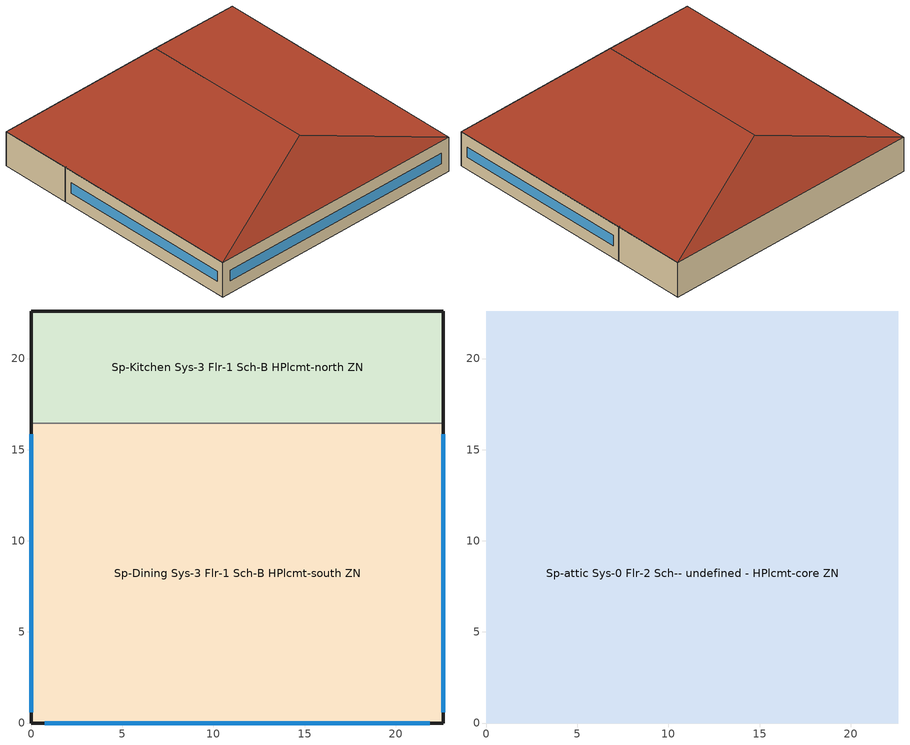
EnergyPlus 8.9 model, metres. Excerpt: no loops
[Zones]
Sp-Dining Sys-3 Flr-1 Sch-B HPlcmt-south ZN
 floor ground (Customized opaque construction Typical Insulated Carpeted 6in Slab Floor to conductance of 0.757): 22.61,16.44 22.61,0 0,0 0,16.44 z0
 wall outside (Customized opaque construction Typical Insulated Exterior Mass Wall R-12.5 to conductance of 0.21): 0,16.44 0,0 22.61,0 22.61,16.44 z0:3.05
 wall to Sp-Kitchen Sys-3 Flr-1 Sch-B HPlcmt-north ZN (Typical Interior Wall): 22.61,16.44 0,16.44 z0:3.05
 window (Customized Fenestration: cond=0.220 tvis=0.220 tsol=0.232): 22.61,0.6 22.61,15.84 / 0.75,0 21.86,0 / 0,15.84 0,0.6 z1.07:1.98
Sp-Kitchen Sys-3 Flr-1 Sch-B HPlcmt-north ZN
 floor ground (Customized opaque construction Typical Insulated Carpeted 6in Slab Floor to conductance of 0.757): 22.61,22.61 22.61,16.44 0,16.44 0,22.61 z0
 wall outside (Customized opaque construction Typical Insulated Exterior Mass Wall R-12.5 to conductance of 0.21): 22.61,16.44 22.61,22.61 0,22.61 0,16.44 z0:3.05
Sp-attic Sys-0 Flr-2 Sch-- undefined - HPlcmt-core ZN
 floor to Sp-Dining Sys-3 Flr-1 Sch-B HPlcmt-south ZN (Typical Interior Floor): 22.61,16.44 22.61,0 0,0 0,16.44 z3.05
 floor to Sp-Kitchen Sys-3 Flr-1 Sch-B HPlcmt-north ZN (Typical Interior Floor): 22.61,22.61 22.61,16.44 0,16.44 0,22.61 z3.05
 roof outside (Customized opaque construction Typical Insulated Metal Building Roof R-20.41 to conductance of 0.162): 11.3,3.77,6.82 22.61,0,3.05 22.61,22.61,3.05 11.3,18.84,6.82; 11.3,18.84,6.82 22.61,22.61,3.05 0,22.61,3.05; 11.3,3.77,6.82 0,0,3.05 22.61,0,3.05; 11.3,18.84,6.82 0,22.61,3.05 0,0,3.05 11.3,3.77,6.82
[Building]
NECB_2011FullServiceRestaurant: North Axis {deg}=0; Terrain=City; Loads Convergence Tolerance Value=0.04; Temperature Convergence Tolerance Value {deltaC}=0.2; Solar Distribution=FullInteriorAndExterior; Maximum Number of Warmup Days=25; Minimum Number of Warmup Days=6
[Site:Location]
Banff CS_AB_CAN: Latitude {deg}=51.193; Longitude {deg}=-115.552; Time Zone {hr}=-7; Elevation {m}=1396.9
[Site:GroundTemperature:BuildingSurface]
19.527, 19.502, 19.536, 19.598, 20.002, 21.64, 22.225, 22.375, 21.449, 20.121, 19.802, 19.633
[Site:WaterMainsTemperature]
Calculation Method=Correlation; Annual Average Outdoor Air Temperature {C}=2.93333; Maximum Difference In Monthly Average Outdoor Air Temperatures {deltaC}=24.2
[SizingPeriod:DesignDay] Day of Month=21; Dry-Bulb Temperature Range Modifier Type=DefaultMultipliers; Humidity Condition Type=Wetbulb; Barometric Pressure {Pa}=85631; Rain Indicator=No; Snow Indicator=No; Daylight Saving Time Indicator=No
Name | Month | Day Type | Maximum Dry-Bulb Temperature {C} | Daily Dry-Bulb Temperature Range {deltaC} | Wetbulb or DewPoint at Maximum Dry-Bulb {C} | Wind Speed {m/s} | Wind Direction {deg} | Solar Model Indicator | ASHRAE Clear Sky Optical Depth for Beam Irradiance (taub) | ASHRAE Clear Sky Optical Depth for Diffuse Irradiance (taud) | Sky Clearness
Banff CS Ann Clg .4% Condns DB=>MWB | 7 | SummerDesignDay | 27.4 | 14.4 | 13.7 | 3.1 | 230 | ASHRAETau | 0.357 | 2.375
Banff CS Ann Clg .4% Condns WB=>MDB | 7 | SummerDesignDay | 24 | 14.4 | 14.9 | 3.1 | 230 | ASHRAETau | 0.357 | 2.375
Banff CS Ann Htg 99.6% Condns DB | 12 | WinterDesignDay | -30.3 | 0 | -30.3 | 1.3 | 70 | ASHRAEClearSky |  |  | 0
[Material] Thermal Absorptance=0.9
Name | Roughness | Thickness {m} | Conductivity {W/m-K} | Density {kg/m3} | Specific Heat {J/kg-K} | Solar Absorptance | Visible Absorptance
1/2IN Gypsum 1 | Smooth | 0.0127 | 0.16 | 784.9 | 830 | 0.4 | 0.4
100mm Normalweight concrete floor | MediumSmooth | 0.1016 | 2.31 | 2322 | 832 | 0.7 | 0.7
1IN Stucco 1 | Smooth | 0.0253 | 0.6918 | 1858 | 837 | 0.7 | 0.92
6 in. Normalweight Concrete Floor 1 | MediumRough | 0.1524 | 2.31 | 2322 | 832 | 0.7 | 0.7
8IN CONCRETE HW RefBldg 1 | Rough | 0.2032 | 1.311 | 2240 | 836.8 | 0.7 | 0.7
G01 13mm gypsum board | Smooth | 0.0127 | 0.16 | 800 | 1090 | 0.7 | 0.5
Metal Roof Surface 1 | Smooth | 0.0008 | 45.28 | 7824 | 500 | 0.7 | 0.7
[Material:NoMass] Thermal Absorptance=0.9; Solar Absorptance=0.7
Name | Roughness | Thermal Resistance {m2-K/W} | Visible Absorptance
CP02 CARPET PAD | VeryRough | 0.21648 | 0.8
Typical Carpet Pad 2 | Smooth | 1.25503 | 0.8
Typical Insulation R-10.11 1 | Smooth | 4.49096 | 0.7
Typical Insulation R-19.63 1 | Smooth | 6.17282 | 0.7
[WindowMaterial:SimpleGlazingSystem]
Customized Fenestration:: cond=0.220 tvis=0.220 tsol=0.232: U-Factor {W/m2-K}=2.2; Solar Heat Gain Coefficient=0.6; Visible Transmittance=0.21
[Construction]
Customized Fenestration: cond=0.220 tvis=0.220 tsol=0.232: Customized Fenestration:: cond=0.220 tvis=0.220 tsol=0.232
Customized opaque construction Typical Insulated Carpeted 6in Slab Floor to conductance of 0.757: 6 in. Normalweight Concrete Floor 1, Typical Carpet Pad 2
Customized opaque construction Typical Insulated Exterior Mass Wall R-12.5 to conductance of 0.21: 1IN Stucco 1, 8IN CONCRETE HW RefBldg 1, Typical Insulation R-10.11 1, 1/2IN Gypsum 1
Customized opaque construction Typical Insulated Metal Building Roof R-20.41 to conductance of 0.162: Metal Roof Surface 1, Typical Insulation R-19.63 1
Typical Interior Floor: 100mm Normalweight concrete floor, CP02 CARPET PAD
Typical Interior Wall: G01 13mm gypsum board, G01 13mm gypsum board
[Zone]
Name | Part of Total Floor Area
Sp-attic Sys-0 Flr-2 Sch-- undefined - HPlcmt-core ZN | No
Sp-Dining Sys-3 Flr-1 Sch-B HPlcmt-south ZN; Sp-Kitchen Sys-3 Flr-1 Sch-B HPlcmt-north ZN | Yes
[ZoneInfiltration:DesignFlowRate] Schedule=Always On Discrete; Design Flow Rate Calculation Method=Flow/ExteriorArea; Flow per Exterior Surface Area {m3/s-m2}=0.00025; Constant Term Coefficient=0; Temperature Term Coefficient=0; Velocity Term Coefficient=0.224; Velocity Squared Term Coefficient=0
Name | Zone or ZoneList
attic Infiltration | Sp-attic Sys-0 Flr-2 Sch-- undefined - HPlcmt-core ZN
Dining Infiltration | Sp-Dining Sys-3 Flr-1 Sch-B HPlcmt-south ZN
Kitchen Infiltration | Sp-Kitchen Sys-3 Flr-1 Sch-B HPlcmt-north ZN
[AvailabilityManager:NightCycle]
Availability Manager Night Cycle 1: Applicability Schedule=Always On Discrete; Fan Schedule=Sp-Dining Sys-3 Flr-1 Sch-B HPlcmt-south ZN NECB System 3 PSZ Occ Sch; Control Type=CycleOnAny; Thermostat Tolerance {deltaC}=1; Cycling Run Time Control Type=FixedRunTime; Cycling Run Time {s}=3600
[AvailabilityManager:Scheduled] Schedule=Always On Discrete
Air Loop HVAC Outdoor Air System 2 Availability Manager; Sp-Kitchen Sys-3 Flr-1 Sch-B HPlcmt-north ZN NECB System 3 PSZ Availability Manager; Air Loop HVAC Outdoor Air System 1 Availability Manager
[Schedule:Day:Interval]
Sp-Dining Sys-3 Flr-1 Sch-B HPlcmt-south ZN NECB System 3 PSZ Occ Sch Sunday: No, 01:00, 0, 02:00, 1, 11:00, 0, 23:00, 1, 24:00, 0
Sp-Dining Sys-3 Flr-1 Sch-B HPlcmt-south ZN NECB System 3 PSZ Occ Sch Monday; Sp-Dining Sys-3 Flr-1 Sch-B HPlcmt-south ZN NECB System 3 PSZ Occ Sch Tuesday; Sp-Dining Sys-3 Flr-1 Sch-B HPlcmt-south ZN NECB System 3 PSZ Occ Sch Wednesday; Sp-Dining Sys-3 Flr-1 Sch-B HPlcmt-south ZN NECB System 3 PSZ Occ Sch Thursday; Sp-Dining Sys-3 Flr-1 Sch-B HPlcmt-south ZN NECB System 3 PSZ Occ Sch Friday: No, 01:00, 1, 10:00, 0, 24:00, 1
Sp-Dining Sys-3 Flr-1 Sch-B HPlcmt-south ZN NECB System 3 PSZ Occ Sch Saturday: No, 02:00, 1, 10:00, 0, 24:00, 1
Sp-Dining Sys-3 Flr-1 Sch-B HPlcmt-south ZN NECB System 3 PSZ Occ Sch Default; Sp-Dining Sys-3 Flr-1 Sch-B HPlcmt-south ZN NECB System 3 PSZ Occ Sch Summer Design Day; Sp-Dining Sys-3 Flr-1 Sch-B HPlcmt-south ZN NECB System 3 PSZ Occ Sch Winter Design Day: No, 24:00, 1
[Schedule:Week:Daily]
Schedule:Week:Daily {3456a844-56d8-411b-bd7e-ba249fdfe309}: Sp-Dining Sys-3 Flr-1 Sch-B HPlcmt-south ZN NECB System 3 PSZ Occ Sch Sunday, Sp-Dining Sys-3 Flr-1 Sch-B HPlcmt-south ZN NECB System 3 PSZ Occ Sch Monday, Sp-Dining Sys-3 Flr-1 Sch-B HPlcmt-south ZN NECB System 3 PSZ Occ Sch Tuesday, Sp-Dining Sys-3 Flr-1 Sch-B HPlcmt-south ZN NECB System 3 PSZ Occ Sch Wednesday, Sp-Dining Sys-3 Flr-1 Sch-B HPlcmt-south ZN NECB System 3 PSZ Occ Sch Thursday, Sp-Dining Sys-3 Flr-1 Sch-B HPlcmt-south ZN NECB System 3 PSZ Occ Sch Friday, Sp-Dining Sys-3 Flr-1 Sch-B HPlcmt-south ZN NECB System 3 PSZ Occ Sch Saturday, Sp-Dining Sys-3 Flr-1 Sch-B HPlcmt-south ZN NECB System 3 PSZ Occ Sch Default, Sp-Dining Sys-3 Flr-1 Sch-B HPlcmt-south ZN NECB System 3 PSZ Occ Sch Summer Design Day, Sp-Dining Sys-3 Flr-1 Sch-B HPlcmt-south ZN NECB System 3 PSZ Occ Sch Winter Design Day, Sp-Dining Sys-3 Flr-1 Sch-B HPlcmt-south ZN NECB System 3 PSZ Occ Sch Default, Sp-Dining Sys-3 Flr-1 Sch-B HPlcmt-south ZN NECB System 3 PSZ Occ Sch Default
[Schedule:Year]
Sp-Dining Sys-3 Flr-1 Sch-B HPlcmt-south ZN NECB System 3 PSZ Occ Sch: Schedule:Week:Daily {3456a844-56d8-411b-bd7e-ba249fdfe309}, 1, 1, 12, 31
[Schedule:Constant]
Always On Discrete: Hourly Value=1
